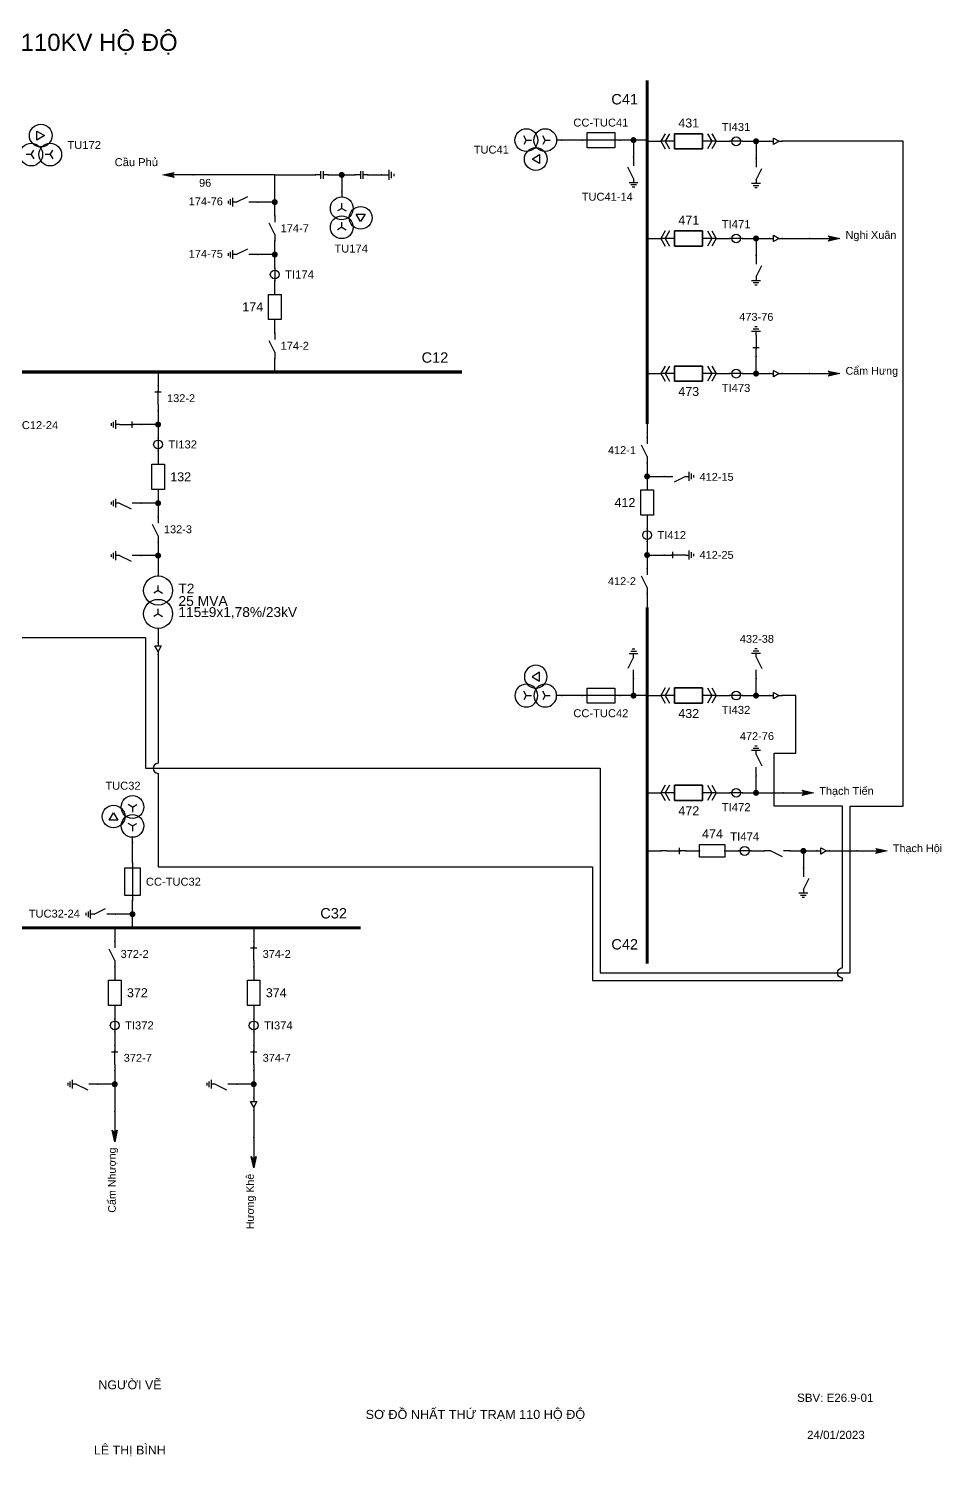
# Model space of a CAD drawing. Header units: millimetres. Extents: x -387 to 411, y 7 to 290.
# Drawn here: x 230.3 to 411.1, y 7.3 to 289.9 of the extents above; entities that cross this region are included whole.
import ezdxf

# ---------------------------------------------------------------- set-up
doc = ezdxf.new("R2010")
doc.units = ezdxf.units.MM
for name, color, linetype, lineweight in [('BUSBAR_110KV', 1, 'Continuous', 50), ('BUSBAR_22KV', 5, 'Continuous', 50), ('BUSBAR_35KV', 30, 'Continuous', 50), ('GROUND', 3, 'Continuous', 25), ('HV_110KV', 1, 'Continuous', 25), ('MV_22KV', 5, 'Continuous', 25), ('MV_35KV', 30, 'Continuous', 25)]:
    doc.layers.add(name, color=color, linetype=linetype, lineweight=lineweight)
doc.layers.add('SYM_PORTS', color=8, linetype='Continuous', plot=False)
doc.layers.add('TEXT', color=7, linetype='Continuous')
doc.styles.add('SLD_TEXT', font='arial.ttf')

# ---------------------------------------------------------------- blocks, each defined once
blk = doc.blocks.new('SYM_VOLTAGE_TRANSFORMER')
at = {"lineweight": 25}
for points in [[(0, 4.625), (0, 3.625)], [(0, 1.375), (-0.8625, 0.875)], [(0, 1.375), (0, 2.375)], [(0, 1.375), (0.8625, 0.875)], [(0, -2.375), (-0.8625, -2.875)], [(0, -2.375), (0, -1.375)], [(0, -2.375), (0.8625, -2.875)]]:
    blk.add_lwpolyline(points, dxfattribs=at)
blk.add_lwpolyline([(2.875, 0.25), (4.625, 0.25), (3.75, -1.25)], close=True, dxfattribs=at)
for centre in [(0, 1.375), (3.75, -0.5), (0, -2.375)]:
    blk.add_circle(centre, 2.25, dxfattribs=at)
at = {"layer": 'SYM_PORTS'}
blk.add_point((0, 4.625), dxfattribs=at)
blk.add_attdef('DEVICE_CODE', (7, 1.625), '', height=2)
at = {"flags": 1}
blk.add_attdef('RATIO', (7, -1.375), '', height=2, dxfattribs=at)
blk = doc.blocks.new('SYM_DISCONNECTOR_OPEN')
at = {"lineweight": 25}
for points in [[(0, -1.25), (-1.125, 1)], [(0, 2.5), (0, 1.25)], [(0, -1.25), (0, -2.5)]]:
    blk.add_lwpolyline(points, dxfattribs=at)
at = {"layer": 'SYM_PORTS'}
for p in [(0, 2.5), (0, -2.5)]:
    blk.add_point(p, dxfattribs=at)
blk.add_attdef('DEVICE_CODE', (1, -0.5), '', height=2)
blk = doc.blocks.new('SYM_CIRCUIT_BREAKER')
at = {"lineweight": 25}
blk.add_lwpolyline([(-1.25, 2.5), (1.25, 2.5), (1.25, -2.5), (-1.25, -2.5)], close=True, dxfattribs=at)
at = {"layer": 'SYM_PORTS'}
for p in [(0, 2.5), (0, -2.5)]:
    blk.add_point(p, dxfattribs=at)
blk.add_attdef('DEVICE_CODE', (2.25, -0.5), '', height=2)
at = {"flags": 1}
blk.add_attdef('RATING', (2.25, -3.5), '', height=2, dxfattribs=at)
blk = doc.blocks.new('SYM_CURRENT_TRANSFORMER')
at = {"lineweight": 25}
blk.add_lwpolyline([(0, 1.25), (0, -1.25)], dxfattribs=at)
blk.add_circle((0, 0), 0.875, dxfattribs=at)
at = {"layer": 'SYM_PORTS'}
for p in [(0, 1.25), (0, -1.25)]:
    blk.add_point(p, dxfattribs=at)
blk.add_attdef('DEVICE_CODE', (1.875, -1.75), '', height=2)
at = {"flags": 1}
blk.add_attdef('RATIO', (1.875, -4.75), '', height=2, dxfattribs=at)
blk = doc.blocks.new('SYM_EARTHING_SWITCH_OPEN')
at = {"lineweight": 25}
for points in [[(0, 3), (0, 1.25)], [(0, -1.25), (-1.125, 1)], [(-0.875, -2), (0.875, -2)], [(-0.5625, -2.4375), (0.5625, -2.4375)], [(0, -1.25), (0, -2)], [(-0.25, -2.875), (0.25, -2.875)]]:
    blk.add_lwpolyline(points, dxfattribs=at)
at = {"layer": 'SYM_PORTS'}
blk.add_point((0, 3), dxfattribs=at)
blk.add_attdef('DEVICE_CODE', (1.875, 0), '', height=2)
blk = doc.blocks.new('SYM_COUPLING_CAPACITOR')
at = {"lineweight": 25}
for points in [[(-0.75, 0.25), (0.75, 0.25)], [(0, 1.25), (0, 0.25)], [(-0.75, -0.25), (0.75, -0.25)], [(0, -0.25), (0, -1.25)]]:
    blk.add_lwpolyline(points, dxfattribs=at)
at = {"layer": 'SYM_PORTS'}
for p in [(0, 1.25), (0, -1.25)]:
    blk.add_point(p, dxfattribs=at)
blk.add_attdef('DEVICE_CODE', (1.75, -1.75), '', height=2)
blk = doc.blocks.new('SYM_GROUND_SYMBOL')
at = {"lineweight": 25}
for points in [[(0, 1.25), (0, -0.25)], [(-1, -0.25), (1, -0.25)], [(-0.625, -0.75), (0.625, -0.75)], [(-0.25, -1.25), (0.25, -1.25)]]:
    blk.add_lwpolyline(points, dxfattribs=at)
at = {"layer": 'SYM_PORTS'}
blk.add_point((0, 1.25), dxfattribs=at)
blk = doc.blocks.new('SYM_LINE_FEEDER_ARROW')
blk.add_hatch(color=7).paths.add_polyline_path([(0, -3), (-0.5, -0.75), (0, -1.25), (0.5, -0.75)])
at = {"lineweight": 25}
blk.add_lwpolyline([(0, 3), (0, -1.25)], dxfattribs=at)
blk.add_lwpolyline([(0, -3), (-0.5, -0.75), (0, -1.25), (0.5, -0.75)], close=True, dxfattribs=at)
at = {"layer": 'SYM_PORTS'}
blk.add_point((0, 3), dxfattribs=at)
blk.add_attdef('LINE_NAME', (1.5, 0), '', height=2)
blk = doc.blocks.new('SYM_DISCONNECTOR_CLOSED')
at = {"lineweight": 25}
for points in [[(-0.625, 1.25), (0.625, 1.25)], [(0, 2.5), (0, 1.25)], [(0, -1.25), (0, 1.5)], [(0, -1.25), (0, -2.5)]]:
    blk.add_lwpolyline(points, dxfattribs=at)
at = {"layer": 'SYM_PORTS'}
for p in [(0, 2.5), (0, -2.5)]:
    blk.add_point(p, dxfattribs=at)
blk.add_attdef('DEVICE_CODE', (1.625, -0.5), '', height=2)
blk = doc.blocks.new('SYM_EARTHING_SWITCH_CLOSED')
at = {"lineweight": 25}
for points in [[(0, 3), (0, 1.25)], [(-0.625, 1.25), (0.625, 1.25)], [(0, -1.25), (0, 1.5)], [(-0.875, -2), (0.875, -2)], [(-0.5625, -2.4375), (0.5625, -2.4375)], [(0, -1.25), (0, -2)], [(-0.25, -2.875), (0.25, -2.875)]]:
    blk.add_lwpolyline(points, dxfattribs=at)
at = {"layer": 'SYM_PORTS'}
blk.add_point((0, 3), dxfattribs=at)
blk.add_attdef('DEVICE_CODE', (1.875, 0), '', height=2)
blk = doc.blocks.new('SYM_TRANSFORMER_2W')
at = {"lineweight": 25}
for points in [[(0, 2.3125), (0, 3.3125)], [(0, 2.3125), (-0.8625, 1.8125)], [(0, 2.3125), (0.8625, 1.8125)], [(0, -2.3125), (-0.8625, -2.8125)], [(0, -2.3125), (0, -1.3125)], [(0, -2.3125), (0.8625, -2.8125)]]:
    blk.add_lwpolyline(points, dxfattribs=at)
for centre in [(0, 2.3125), (0, -2.3125)]:
    blk.add_circle(centre, 2.875, dxfattribs=at)
at = {"layer": 'SYM_PORTS'}
for p in [(0, 5.1875), (0, -5.1875)]:
    blk.add_point(p, dxfattribs=at)
blk.add_attdef('DEVICE_CODE', (3.875, 2.1875), '', height=2)
at = {"flags": 1}
for tag, p in [('POWER', (3.875, -0.8125)), ('VOLTAGE_RATIO', (3.875, -3.8125))]:
    blk.add_attdef(tag, p, '', height=2, dxfattribs=at)
blk = doc.blocks.new('SYM_CABLE_TERMINATION')
at = {"lineweight": 25}
blk.add_lwpolyline([(-0.625, 0.5), (0.625, 0.5), (0, -0.625)], close=True, dxfattribs=at)
for points in [[(0, 1.25), (0, 0.5)], [(0, -0.625), (0, -1.25)]]:
    blk.add_lwpolyline(points, dxfattribs=at)
at = {"layer": 'SYM_PORTS'}
for p in [(0, 1.25), (0, -1.25)]:
    blk.add_point(p, dxfattribs=at)
blk = doc.blocks.new('SYM_DRAWOUT_BREAKER')
at = {"lineweight": 25}
for points in [[(-1.5, 4.625), (0, 5.5), (1.5, 4.625)], [(-1.5, 3.75), (0, 4.625), (1.5, 3.75)], [(0, 5.5), (0, 2.75)], [(0, -2.75), (0, -5.5)], [(-1.5, -3.75), (0, -4.625), (1.5, -3.75)], [(-1.5, -4.625), (0, -5.5), (1.5, -4.625)]]:
    blk.add_lwpolyline(points, dxfattribs=at)
at = {"lineweight": 35}
blk.add_lwpolyline([(-1.5, 2.75), (1.5, 2.75), (1.5, -2.75), (-1.5, -2.75)], close=True, dxfattribs=at)
at = {"layer": 'SYM_PORTS'}
for p in [(0, 5.5), (0, -5.5)]:
    blk.add_point(p, dxfattribs=at)
blk.add_attdef('DEVICE_CODE', (2.5, 2.5), '', height=2)
at = {"flags": 1}
blk.add_attdef('RATING', (2.5, -0.5), '', height=2, dxfattribs=at)
blk = doc.blocks.new('SYM_FUSE_DISCONNECTOR')
at = {"lineweight": 25}
blk.add_lwpolyline([(0, 3.75), (0, -3.75)], dxfattribs=at)
blk.add_lwpolyline([(-1.5, 2.75), (1.5, 2.75), (1.5, -2.75), (-1.5, -2.75)], close=True, dxfattribs=at)
at = {"layer": 'SYM_PORTS'}
for p in [(0, 3.75), (0, -3.75)]:
    blk.add_point(p, dxfattribs=at)
blk.add_attdef('DEVICE_CODE', (2.5, 0.75), '', height=2)
at = {"flags": 1}
blk.add_attdef('RATING', (2.5, -2.25), '', height=2, dxfattribs=at)

msp = doc.modelspace()

# ---------------------------------------------------------------- hatches: boundary and pattern name
at = {"layer": 'HV_110KV'}
h = msp.add_hatch(color=7, dxfattribs=at)
edge = h.paths.add_edge_path()
edge.add_arc((292.35, 260.95), 0.6, 0, 360)
h = msp.add_hatch(color=7, dxfattribs=at)
edge = h.paths.add_edge_path()
edge.add_arc((279.09, 255.57), 0.6, 0, 360)
h = msp.add_hatch(color=7, dxfattribs=at)
edge = h.paths.add_edge_path()
edge.add_arc((279.09, 245.19), 0.6, 0, 360)
h = msp.add_hatch(color=7, dxfattribs=at)
edge = h.paths.add_edge_path()
edge.add_arc((255.99, 211.55), 0.6, 0, 360)
h = msp.add_hatch(color=7, dxfattribs=at)
edge = h.paths.add_edge_path()
edge.add_arc((255.99, 195.98), 0.6, 0, 360)
h = msp.add_hatch(color=7, dxfattribs=at)
edge = h.paths.add_edge_path()
edge.add_arc((255.99, 185.6), 0.6, 0, 360)
at = {"layer": 'MV_22KV'}
h = msp.add_hatch(color=7, dxfattribs=at)
edge = h.paths.add_edge_path()
edge.add_arc((350.13, 267.84), 0.6, 0, 360)
h = msp.add_hatch(color=7, dxfattribs=at)
edge = h.paths.add_edge_path()
edge.add_arc((374.39, 267.61), 0.6, 0, 360)
h = msp.add_hatch(color=7, dxfattribs=at)
edge = h.paths.add_edge_path()
edge.add_arc((374.39, 248.37), 0.6, 0, 360)
h = msp.add_hatch(color=7, dxfattribs=at)
edge = h.paths.add_edge_path()
edge.add_arc((374.39, 221.63), 0.6, 0, 360)
h = msp.add_hatch(color=7, dxfattribs=at)
edge = h.paths.add_edge_path()
edge.add_arc((352.82, 201.29), 0.6, 0, 360)
h = msp.add_hatch(color=7, dxfattribs=at)
edge = h.paths.add_edge_path()
edge.add_arc((352.82, 185.72), 0.6, 0, 360)
h = msp.add_hatch(color=7, dxfattribs=at)
edge = h.paths.add_edge_path()
edge.add_arc((350.13, 157.89), 0.6, 0, 360)
h = msp.add_hatch(color=7, dxfattribs=at)
edge = h.paths.add_edge_path()
edge.add_arc((374.39, 157.9), 0.6, 0, 360)
h = msp.add_hatch(color=7, dxfattribs=at)
edge = h.paths.add_edge_path()
edge.add_arc((374.39, 138.65), 0.6, 0, 360)
h = msp.add_hatch(color=7, dxfattribs=at)
edge = h.paths.add_edge_path()
edge.add_arc((383.76, 127.15), 0.6, 0, 360)
at = {"layer": 'MV_35KV'}
h = msp.add_hatch(color=7, dxfattribs=at)
edge = h.paths.add_edge_path()
edge.add_arc((250.92, 114.62), 0.6, 0, 360)
h = msp.add_hatch(color=7, dxfattribs=at)
edge = h.paths.add_edge_path()
edge.add_arc((247.41, 80.98), 0.6, 0, 360)
h = msp.add_hatch(color=7, dxfattribs=at)
edge = h.paths.add_edge_path()
edge.add_arc((274.92, 80.98), 0.6, 0, 360)

# ---------------------------------------------------------------- linework, layer by layer
at = {"layer": 'BUSBAR_110KV', "const_width": 0.625}
msp.add_lwpolyline([(200.13, 221.93), (316.18, 221.93)], dxfattribs=at)
at = {"layer": 'BUSBAR_22KV', "const_width": 0.625}
for points in [[(352.82, 279.69), (352.82, 211.67)], [(352.82, 175.34), (352.82, 104.85)]]:
    msp.add_lwpolyline(points, dxfattribs=at)
at = {"layer": 'BUSBAR_35KV', "const_width": 0.625}
msp.add_lwpolyline([(224.94, 111.93), (296.12, 111.93)], dxfattribs=at)
at = {"layer": 'GROUND'}
msp.add_lwpolyline([(297.54, 260.95), (300.23, 260.95)], dxfattribs=at)
at = {"layer": 'HV_110KV'}
for points in [[(279.09, 260.95), (262.95, 260.95)], [(279.09, 255.57), (279.09, 260.95)], [(279.09, 260.95), (287.16, 260.95)], [(289.66, 260.95), (292.35, 260.95)], [(292.35, 260.95), (292.35, 257.59)], [(292.35, 260.95), (295.04, 260.95)], [(279.09, 255.57), (275.73, 255.57)], [(279.09, 252.88), (279.09, 255.57)], [(279.09, 245.19), (279.09, 247.88)], [(279.09, 245.19), (275.73, 245.19)], [(279.09, 242.5), (279.09, 245.19)], [(279.09, 237.31), (279.09, 240)], [(279.09, 229.62), (279.09, 232.31)], [(279.09, 221.93), (279.09, 224.62)], [(255.99, 221.93), (255.99, 219.24)], [(255.99, 214.24), (255.99, 211.55)], [(255.99, 211.55), (252.63, 211.55)], [(255.99, 211.55), (255.99, 208.86)], [(255.99, 206.36), (255.99, 203.67)], [(255.99, 198.67), (255.99, 195.98)], [(255.99, 195.98), (252.63, 195.98)], [(255.99, 195.98), (255.99, 193.29)], [(255.99, 188.29), (255.99, 185.6)], [(255.99, 185.6), (252.63, 185.6)], [(255.99, 185.6), (255.99, 181.57)]]:
    msp.add_lwpolyline(points, dxfattribs=at)
at = {"layer": 'MV_22KV'}
for points in [[(126.89, 169.38), (129.59, 169.38), (253.5, 169.38), (253.5, 143.5), (343.5, 143.5), (343.5, 103), (393, 103), (393, 136), (403.5, 136), (403.5, 267.61), (382.27, 267.61), (379.57, 267.61)], [(339.94, 267.84), (335.9, 267.84)], [(350.13, 267.84), (347.44, 267.84)], [(352.82, 267.84), (350.13, 267.84)], [(350.13, 267.84), (350.13, 264.48)], [(352.82, 267.61), (355.51, 267.61)], [(366.51, 267.61), (369.2, 267.61)], [(371.7, 267.61), (374.39, 267.61)], [(374.39, 267.61), (374.39, 264.25)], [(374.39, 267.61), (377.07, 267.61)], [(352.82, 248.37), (355.51, 248.37)], [(366.51, 248.37), (369.2, 248.37)], [(371.7, 248.37), (374.39, 248.37)], [(374.39, 248.37), (374.39, 245.01)], [(374.39, 248.37), (377.07, 248.37)], [(379.57, 248.37), (384.95, 248.37)], [(374.39, 221.63), (374.39, 224.99)], [(352.82, 221.63), (355.51, 221.63)], [(366.51, 221.63), (369.2, 221.63)], [(371.7, 221.63), (374.39, 221.63)], [(374.39, 221.63), (377.07, 221.63)], [(379.57, 221.63), (384.95, 221.63)], [(352.82, 211.67), (352.82, 208.98)], [(352.82, 203.98), (352.82, 201.29)], [(352.82, 201.29), (356.18, 201.29)], [(352.82, 201.29), (352.82, 198.6)], [(352.82, 193.6), (352.82, 190.91)], [(352.82, 188.41), (352.82, 185.72)], [(352.82, 185.72), (356.18, 185.72)], [(352.82, 185.72), (352.82, 183.03)], [(352.82, 178.03), (352.82, 175.34)], [(255.99, 171.19), (255.99, 168.5)], [(350.13, 157.89), (350.13, 161.25)], [(374.39, 157.9), (374.39, 161.26)], [(339.94, 157.89), (335.9, 157.89)], [(350.13, 157.89), (347.44, 157.89)], [(352.82, 157.89), (350.13, 157.89)], [(352.82, 157.9), (355.51, 157.9)], [(366.51, 157.9), (369.2, 157.9)], [(371.7, 157.9), (374.39, 157.9)], [(374.39, 157.9), (377.07, 157.9)], [(374.39, 138.65), (374.39, 142.01)], [(352.82, 138.65), (355.51, 138.65)], [(366.51, 138.65), (369.2, 138.65)], [(371.7, 138.65), (374.39, 138.65)], [(374.39, 138.65), (379.76, 138.65)], [(352.82, 127.15), (355.51, 127.15)], [(360.51, 127.15), (363.2, 127.15)], [(368.2, 127.15), (370.89, 127.15)], [(373.39, 127.15), (376.07, 127.15)], [(381.07, 127.15), (383.76, 127.15)], [(383.76, 127.15), (383.76, 123.79)], [(383.76, 127.15), (386.45, 127.15)], [(388.95, 127.15), (394.33, 127.15)]]:
    msp.add_lwpolyline(points, dxfattribs=at)
msp.add_lwpolyline([(255.99, 166), (255.99, 163.3), (255.99, 144.5, 1), (255.99, 142.5), (255.99, 124), (342, 124), (342, 101.5), (391.5, 101.5), (391.5, 102, -1), (391.5, 104), (391.5, 136), (378, 136), (378, 146.5), (382.27, 146.5), (382.27, 157.9), (379.57, 157.9)], format="xyb", dxfattribs=at)
at = {"layer": 'MV_35KV'}
for points in [[(250.92, 124.81), (250.92, 128.84)], [(250.92, 114.62), (250.92, 117.31)], [(250.92, 114.62), (247.56, 114.62)], [(250.92, 111.93), (250.92, 114.62)], [(247.41, 111.93), (247.41, 109.24)], [(274.92, 111.93), (274.92, 109.24)], [(247.41, 104.24), (247.41, 101.55)], [(274.92, 104.24), (274.92, 101.55)], [(247.41, 96.55), (247.41, 93.86)], [(274.92, 96.55), (274.92, 93.86)], [(247.41, 91.36), (247.41, 88.67)], [(274.92, 91.36), (274.92, 88.67)], [(247.41, 83.67), (247.41, 80.98)], [(274.92, 83.67), (274.92, 80.98)], [(247.41, 80.98), (244.05, 80.98)], [(247.41, 80.98), (247.41, 75.6)], [(274.92, 80.98), (271.56, 80.98)], [(274.92, 80.98), (274.92, 78.29)], [(274.92, 75.79), (274.92, 70.41)]]:
    msp.add_lwpolyline(points, dxfattribs=at)

# ---------------------------------------------------------------- block references
at = {"layer": 'GROUND'}
for name, p, rotation in [('SYM_COUPLING_CAPACITOR', (296.29, 260.95), 270), ('SYM_GROUND_SYMBOL', (301.48, 260.95), 90)]:
    msp.add_blockref(name, p, dxfattribs=dict(at, rotation=rotation))
at = {"layer": 'HV_110KV'}
ref = msp.add_blockref('SYM_VOLTAGE_TRANSFORMER', (232.26, 264.98), dxfattribs=dict(at, rotation=90))
ref.add_attrib('DEVICE_CODE', 'TU172', (238.04, 266.08), dxfattribs={"layer": 'TEXT', "height": 1.584, "style": 'SLD_TEXT'})
at = {"layer": 'HV_110KV', "rotation": 270}
for name, p in [('SYM_LINE_FEEDER_ARROW', (259.95, 260.95)), ('SYM_COUPLING_CAPACITOR', (288.41, 260.95))]:
    msp.add_blockref(name, p, dxfattribs=at)
at = {"layer": 'HV_110KV'}
ref = msp.add_blockref('SYM_VOLTAGE_TRANSFORMER', (292.35, 252.96), dxfattribs=at)
ref.add_attrib('DEVICE_CODE', 'TU174', (290.9, 245.59), dxfattribs={"layer": 'TEXT', "height": 1.584, "style": 'SLD_TEXT'})
ref = msp.add_blockref('SYM_EARTHING_SWITCH_OPEN', (272.73, 255.57), dxfattribs=dict(at, rotation=270))
ref.add_attrib('DEVICE_CODE', '174-76', (262.06, 254.94), dxfattribs={"layer": 'TEXT', "height": 1.554, "style": 'SLD_TEXT'})
ref = msp.add_blockref('SYM_DISCONNECTOR_OPEN', (279.09, 250.38), dxfattribs=at)
ref.add_attrib('DEVICE_CODE', '174-7', (280.25, 249.61), dxfattribs={"layer": 'TEXT', "height": 1.569, "style": 'SLD_TEXT'})
ref = msp.add_blockref('SYM_EARTHING_SWITCH_OPEN', (272.73, 245.19), dxfattribs=dict(at, rotation=270))
ref.add_attrib('DEVICE_CODE', '174-75', (262.06, 244.56), dxfattribs={"layer": 'TEXT', "height": 1.554, "style": 'SLD_TEXT'})
ref = msp.add_blockref('SYM_CURRENT_TRANSFORMER', (279.09, 241.25), dxfattribs=at)
ref.add_attrib('DEVICE_CODE', 'TI174', (281.12, 240.44), dxfattribs={"layer": 'TEXT', "height": 1.606, "style": 'SLD_TEXT'})
ref = msp.add_blockref('SYM_CIRCUIT_BREAKER', (279.09, 234.81), dxfattribs=at)
ref.add_attrib('DEVICE_CODE', '174', (272.65, 233.94), dxfattribs={"layer": 'TEXT', "height": 1.789, "style": 'SLD_TEXT'})
ref = msp.add_blockref('SYM_DISCONNECTOR_OPEN', (279.09, 227.12), dxfattribs=at)
ref.add_attrib('DEVICE_CODE', '174-2', (280.25, 226.35), dxfattribs={"layer": 'TEXT', "height": 1.569, "style": 'SLD_TEXT'})
ref = msp.add_blockref('SYM_DISCONNECTOR_CLOSED', (255.99, 216.74), dxfattribs=at)
ref.add_attrib('DEVICE_CODE', '132-2', (257.77, 215.99), dxfattribs={"layer": 'TEXT', "height": 1.553, "style": 'SLD_TEXT'})
ref = msp.add_blockref('SYM_EARTHING_SWITCH_CLOSED', (249.63, 211.55), dxfattribs=dict(at, xscale=-1, rotation=270))
ref.add_attrib('DEVICE_CODE', '132-25', (238.96, 210.8), dxfattribs={"layer": 'TEXT', "extrusion": (0, 0, -1), "height": 1.551, "style": 'SLD_TEXT'})
ref = msp.add_blockref('SYM_EARTHING_SWITCH_OPEN', (222.06, 211.55), dxfattribs=dict(at, rotation=90))
ref.add_attrib('DEVICE_CODE', 'TUC12-24', (226.09, 210.64), dxfattribs={"layer": 'TEXT', "height": 1.572, "style": 'SLD_TEXT'})
ref = msp.add_blockref('SYM_CURRENT_TRANSFORMER', (255.99, 207.61), dxfattribs=at)
ref.add_attrib('DEVICE_CODE', 'TI132', (258.02, 206.82), dxfattribs={"layer": 'TEXT', "height": 1.589, "style": 'SLD_TEXT'})
ref = msp.add_blockref('SYM_CIRCUIT_BREAKER', (255.99, 201.17), dxfattribs=at)
ref.add_attrib('DEVICE_CODE', '132', (258.4, 200.32), dxfattribs={"layer": 'TEXT', "height": 1.774, "style": 'SLD_TEXT'})
ref = msp.add_blockref('SYM_EARTHING_SWITCH_OPEN', (249.63, 195.98), dxfattribs=dict(at, xscale=-1, rotation=270))
ref.add_attrib('DEVICE_CODE', '132-35', (238.96, 195.1), dxfattribs={"layer": 'TEXT', "extrusion": (0, 0, -1), "height": 1.551, "style": 'SLD_TEXT'})
ref = msp.add_blockref('SYM_DISCONNECTOR_OPEN', (255.99, 190.79), dxfattribs=at)
ref.add_attrib('DEVICE_CODE', '132-3', (257.15, 190.04), dxfattribs={"layer": 'TEXT', "height": 1.553, "style": 'SLD_TEXT'})
ref = msp.add_blockref('SYM_EARTHING_SWITCH_OPEN', (249.63, 185.6), dxfattribs=dict(at, xscale=-1, rotation=270))
ref.add_attrib('DEVICE_CODE', '132-38', (238.96, 184.72), dxfattribs={"layer": 'TEXT', "extrusion": (0, 0, -1), "height": 1.551, "style": 'SLD_TEXT'})
ref = msp.add_blockref('SYM_TRANSFORMER_2W', (255.99, 176.38), dxfattribs=at)
ref.add_attrib('DEVICE_CODE', 'T2', (260.02, 178.12), dxfattribs={"layer": 'TEXT', "height": 1.936, "style": 'SLD_TEXT'})
at = {"layer": 'MV_22KV'}
ref = msp.add_blockref('SYM_FUSE_DISCONNECTOR', (343.69, 267.84), dxfattribs=dict(at, rotation=270))
ref.add_attrib('DEVICE_CODE', 'CC-TUC41', (338.22, 270.52), dxfattribs={"layer": 'TEXT', "height": 1.576, "style": 'SLD_TEXT'})
ref = msp.add_blockref('SYM_DRAWOUT_BREAKER', (361.01, 267.61), dxfattribs=dict(at, rotation=270))
ref.add_attrib('DEVICE_CODE', '431', (358.99, 270.34), dxfattribs={"layer": 'TEXT', "height": 1.774, "style": 'SLD_TEXT'})
ref = msp.add_blockref('SYM_VOLTAGE_TRANSFORMER', (331.28, 267.84), dxfattribs=dict(at, rotation=270))
ref.add_attrib('DEVICE_CODE', 'TUC41', (318.47, 265.17), dxfattribs={"layer": 'TEXT', "height": 1.579, "style": 'SLD_TEXT'})
ref = msp.add_blockref('SYM_CURRENT_TRANSFORMER', (370.45, 267.61), dxfattribs=dict(at, rotation=270))
ref.add_attrib('DEVICE_CODE', 'TI431', (367.58, 269.65), dxfattribs={"layer": 'TEXT', "height": 1.589, "style": 'SLD_TEXT'})
at = {"layer": 'MV_22KV', "rotation": 90}
for name, p in [('SYM_CABLE_TERMINATION', (378.32, 267.61)), ('SYM_CABLE_TERMINATION', (378.32, 248.37)), ('SYM_LINE_FEEDER_ARROW', (387.95, 248.37)), ('SYM_CABLE_TERMINATION', (378.32, 221.63)), ('SYM_LINE_FEEDER_ARROW', (387.95, 221.63)), ('SYM_CABLE_TERMINATION', (378.32, 157.9)), ('SYM_LINE_FEEDER_ARROW', (382.76, 138.65)), ('SYM_CABLE_TERMINATION', (387.7, 127.15)), ('SYM_LINE_FEEDER_ARROW', (397.33, 127.15))]:
    msp.add_blockref(name, p, dxfattribs=at)
at = {"layer": 'MV_22KV', "xscale": -1}
for p in [(374.39, 261.25), (374.39, 242.01), (383.76, 120.79)]:
    msp.add_blockref('SYM_EARTHING_SWITCH_OPEN', p, dxfattribs=at)
at = {"layer": 'MV_22KV'}
ref = msp.add_blockref('SYM_EARTHING_SWITCH_OPEN', (350.13, 261.48), dxfattribs=at)
ref.add_attrib('DEVICE_CODE', 'TUC41-14', (339.86, 255.85), dxfattribs={"layer": 'TEXT', "height": 1.572, "style": 'SLD_TEXT'})
ref = msp.add_blockref('SYM_DRAWOUT_BREAKER', (361.01, 248.37), dxfattribs=dict(at, rotation=270))
ref.add_attrib('DEVICE_CODE', '471', (358.99, 251.09), dxfattribs={"layer": 'TEXT', "height": 1.789, "style": 'SLD_TEXT'})
ref = msp.add_blockref('SYM_CURRENT_TRANSFORMER', (370.45, 248.37), dxfattribs=dict(at, rotation=270))
ref.add_attrib('DEVICE_CODE', 'TI471', (367.58, 250.41), dxfattribs={"layer": 'TEXT', "height": 1.606, "style": 'SLD_TEXT'})
ref = msp.add_blockref('SYM_EARTHING_SWITCH_CLOSED', (374.39, 227.99), dxfattribs=dict(at, rotation=180))
ref.add_attrib('DEVICE_CODE', '473-76', (371.07, 232.08), dxfattribs={"layer": 'TEXT', "height": 1.554, "style": 'SLD_TEXT'})
ref = msp.add_blockref('SYM_DRAWOUT_BREAKER', (361.01, 221.63), dxfattribs=dict(at, rotation=270))
ref.add_attrib('DEVICE_CODE', '473', (358.99, 217.19), dxfattribs={"layer": 'TEXT', "height": 1.774, "style": 'SLD_TEXT'})
ref = msp.add_blockref('SYM_CURRENT_TRANSFORMER', (370.45, 221.63), dxfattribs=dict(at, rotation=270))
ref.add_attrib('DEVICE_CODE', 'TI473', (367.58, 217.99), dxfattribs={"layer": 'TEXT', "height": 1.592, "style": 'SLD_TEXT'})
ref = msp.add_blockref('SYM_DISCONNECTOR_OPEN', (352.82, 206.48), dxfattribs=at)
ref.add_attrib('DEVICE_CODE', '412-1', (345.07, 205.71), dxfattribs={"layer": 'TEXT', "height": 1.553, "style": 'SLD_TEXT'})
ref = msp.add_blockref('SYM_EARTHING_SWITCH_OPEN', (359.18, 201.29), dxfattribs=dict(at, rotation=90))
ref.add_attrib('DEVICE_CODE', '412-15', (363.21, 200.41), dxfattribs={"layer": 'TEXT', "height": 1.551, "style": 'SLD_TEXT'})
ref = msp.add_blockref('SYM_CIRCUIT_BREAKER', (352.82, 196.1), dxfattribs=at)
ref.add_attrib('DEVICE_CODE', '412', (346.37, 195.23), dxfattribs={"layer": 'TEXT', "height": 1.771, "style": 'SLD_TEXT'})
ref = msp.add_blockref('SYM_CURRENT_TRANSFORMER', (352.82, 189.66), dxfattribs=at)
ref.add_attrib('DEVICE_CODE', 'TI412', (354.85, 188.86), dxfattribs={"layer": 'TEXT', "height": 1.589, "style": 'SLD_TEXT'})
ref = msp.add_blockref('SYM_EARTHING_SWITCH_CLOSED', (359.18, 185.72), dxfattribs=dict(at, rotation=90))
ref.add_attrib('DEVICE_CODE', '412-25', (363.21, 184.97), dxfattribs={"layer": 'TEXT', "height": 1.551, "style": 'SLD_TEXT'})
ref = msp.add_blockref('SYM_DISCONNECTOR_OPEN', (352.82, 180.53), dxfattribs=at)
ref.add_attrib('DEVICE_CODE', '412-2', (345.07, 179.77), dxfattribs={"layer": 'TEXT', "height": 1.553, "style": 'SLD_TEXT'})
at = {"layer": 'MV_22KV', "xscale": -1}
for name, p, rotation in [('SYM_EARTHING_SWITCH_OPEN', (350.13, 164.25), 180), ('SYM_VOLTAGE_TRANSFORMER', (331.28, 157.89), 270), ('SYM_DISCONNECTOR_CLOSED', (358.01, 127.15), 270), ('SYM_DISCONNECTOR_OPEN', (378.57, 127.15), 270)]:
    msp.add_blockref(name, p, dxfattribs=dict(at, rotation=rotation))
at = {"layer": 'MV_22KV'}
ref = msp.add_blockref('SYM_EARTHING_SWITCH_OPEN', (374.39, 164.26), dxfattribs=dict(at, rotation=180))
ref.add_attrib('DEVICE_CODE', '432-38', (371.19, 168.35), dxfattribs={"layer": 'TEXT', "height": 1.551, "style": 'SLD_TEXT'})
msp.add_blockref('SYM_CABLE_TERMINATION', (255.99, 167.25), dxfattribs=at)
ref = msp.add_blockref('SYM_FUSE_DISCONNECTOR', (343.69, 157.89), dxfattribs=dict(at, rotation=270))
ref.add_attrib('DEVICE_CODE', 'CC-TUC42', (338.22, 153.62), dxfattribs={"layer": 'TEXT', "height": 1.576, "style": 'SLD_TEXT'})
ref = msp.add_blockref('SYM_DRAWOUT_BREAKER', (361.01, 157.9), dxfattribs=dict(at, rotation=270))
ref.add_attrib('DEVICE_CODE', '432', (358.99, 153.46), dxfattribs={"layer": 'TEXT', "height": 1.774, "style": 'SLD_TEXT'})
ref = msp.add_blockref('SYM_CURRENT_TRANSFORMER', (370.45, 157.9), dxfattribs=dict(at, rotation=270))
ref.add_attrib('DEVICE_CODE', 'TI432', (367.58, 154.27), dxfattribs={"layer": 'TEXT', "height": 1.589, "style": 'SLD_TEXT'})
ref = msp.add_blockref('SYM_EARTHING_SWITCH_OPEN', (374.39, 145.01), dxfattribs=dict(at, rotation=180))
ref.add_attrib('DEVICE_CODE', '472-76', (371.19, 149.1), dxfattribs={"layer": 'TEXT', "height": 1.554, "style": 'SLD_TEXT'})
ref = msp.add_blockref('SYM_DRAWOUT_BREAKER', (361.01, 138.65), dxfattribs=dict(at, rotation=270))
ref.add_attrib('DEVICE_CODE', '472', (358.99, 134.2), dxfattribs={"layer": 'TEXT', "height": 1.789, "style": 'SLD_TEXT'})
ref = msp.add_blockref('SYM_CURRENT_TRANSFORMER', (370.45, 138.65), dxfattribs=dict(at, rotation=270))
ref.add_attrib('DEVICE_CODE', 'TI472', (367.58, 135.01), dxfattribs={"layer": 'TEXT', "height": 1.606, "style": 'SLD_TEXT'})
ref = msp.add_blockref('SYM_CIRCUIT_BREAKER', (365.7, 127.15), dxfattribs=dict(at, rotation=270))
ref.add_attrib('DEVICE_CODE', '474', (363.68, 129.63), dxfattribs={"layer": 'TEXT', "height": 1.793, "style": 'SLD_TEXT'})
ref = msp.add_blockref('SYM_CURRENT_TRANSFORMER', (372.14, 127.15), dxfattribs=dict(at, rotation=270))
ref.add_attrib('DEVICE_CODE', 'TI474', (369.27, 129.2), dxfattribs={"layer": 'TEXT', "height": 1.609, "style": 'SLD_TEXT'})
at = {"layer": 'MV_35KV'}
ref = msp.add_blockref('SYM_VOLTAGE_TRANSFORMER', (250.92, 133.47), dxfattribs=dict(at, rotation=180))
ref.add_attrib('DEVICE_CODE', 'TUC32', (245.54, 139.27), dxfattribs={"layer": 'TEXT', "height": 1.579, "style": 'SLD_TEXT'})
ref = msp.add_blockref('SYM_FUSE_DISCONNECTOR', (250.92, 121.06), dxfattribs=at)
ref.add_attrib('DEVICE_CODE', 'CC-TUC32', (253.58, 120.27), dxfattribs={"layer": 'TEXT', "height": 1.576, "style": 'SLD_TEXT'})
ref = msp.add_blockref('SYM_EARTHING_SWITCH_OPEN', (244.56, 114.62), dxfattribs=dict(at, rotation=270))
ref.add_attrib('DEVICE_CODE', 'TUC32-24', (230.38, 113.96), dxfattribs={"layer": 'TEXT', "height": 1.572, "style": 'SLD_TEXT'})
ref = msp.add_blockref('SYM_DISCONNECTOR_OPEN', (247.41, 106.74), dxfattribs=at)
ref.add_attrib('DEVICE_CODE', '372-2', (248.57, 105.99), dxfattribs={"layer": 'TEXT', "height": 1.556, "style": 'SLD_TEXT'})
ref = msp.add_blockref('SYM_DISCONNECTOR_CLOSED', (274.92, 106.74), dxfattribs=at)
ref.add_attrib('DEVICE_CODE', '374-2', (276.7, 105.99), dxfattribs={"layer": 'TEXT', "height": 1.556, "style": 'SLD_TEXT'})
ref = msp.add_blockref('SYM_CIRCUIT_BREAKER', (247.41, 99.05), dxfattribs=at)
ref.add_attrib('DEVICE_CODE', '372', (249.82, 98.2), dxfattribs={"layer": 'TEXT', "height": 1.774, "style": 'SLD_TEXT'})
ref = msp.add_blockref('SYM_CIRCUIT_BREAKER', (274.92, 99.05), dxfattribs=at)
ref.add_attrib('DEVICE_CODE', '374', (277.32, 98.2), dxfattribs={"layer": 'TEXT', "height": 1.774, "style": 'SLD_TEXT'})
ref = msp.add_blockref('SYM_CURRENT_TRANSFORMER', (247.41, 92.61), dxfattribs=at)
ref.add_attrib('DEVICE_CODE', 'TI372', (249.44, 91.82), dxfattribs={"layer": 'TEXT', "height": 1.592, "style": 'SLD_TEXT'})
ref = msp.add_blockref('SYM_CURRENT_TRANSFORMER', (274.92, 92.61), dxfattribs=at)
ref.add_attrib('DEVICE_CODE', 'TI374', (276.95, 91.82), dxfattribs={"layer": 'TEXT', "height": 1.592, "style": 'SLD_TEXT'})
ref = msp.add_blockref('SYM_DISCONNECTOR_CLOSED', (247.41, 86.17), dxfattribs=at)
ref.add_attrib('DEVICE_CODE', '372-7', (249.19, 85.42), dxfattribs={"layer": 'TEXT', "height": 1.556, "style": 'SLD_TEXT'})
ref = msp.add_blockref('SYM_DISCONNECTOR_CLOSED', (274.92, 86.17), dxfattribs=at)
ref.add_attrib('DEVICE_CODE', '374-7', (276.7, 85.42), dxfattribs={"layer": 'TEXT', "height": 1.556, "style": 'SLD_TEXT'})
at = {"layer": 'MV_35KV', "xscale": -1, "rotation": 270}
msp.add_blockref('SYM_EARTHING_SWITCH_OPEN', (268.56, 80.98), dxfattribs=at)
at = {"layer": 'MV_35KV'}
ref = msp.add_blockref('SYM_EARTHING_SWITCH_OPEN', (241.05, 80.98), dxfattribs=dict(at, xscale=-1, rotation=270))
ref.add_attrib('DEVICE_CODE', '372-76', (230.38, 80.1), dxfattribs={"layer": 'TEXT', "extrusion": (0, 0, -1), "height": 1.554, "style": 'SLD_TEXT'})
for name, p in [('SYM_CABLE_TERMINATION', (274.92, 77.04)), ('SYM_LINE_FEEDER_ARROW', (247.41, 72.6)), ('SYM_LINE_FEEDER_ARROW', (274.92, 67.41))]:
    msp.add_blockref(name, p, dxfattribs=at)

# ---------------------------------------------------------------- texts
at = {"layer": 'TEXT', "attachment_point": 7, "style": 'SLD_TEXT'}
for s, insert, char_height in [('SƠ ĐỒ NHẤT THỨ TRẠM 110KV HỘ ĐỘ', (171.11, 284.75), 3.3955), ('C41', (345.74, 274.87), 2.062), ('Cầu Phủ', (247.4, 262.67), 1.576), ('96', (264.11, 258.59), 1.545), ('Nghi Xuân', (392.11, 247.83), 1.545), ('C12', (308.17, 223.75), 2.062), ('Cẩm Hưng', (392.11, 220.96), 1.522), ('25 MVA', (260.02, 175.62), 1.963), ('115±9x1,78%/23kV', (260.02, 173.1), 1.9409), ('Thạch Tiến', (386.92, 137.92), 1.54), ('Thạch Hội', (401.49, 126.58), 1.532), ('C32', (288.11, 113.75), 2.062), ('C42', (345.74, 107.61), 2.062), ('NGƯỜI VẼ', (244.18, 20.58), 1.752), ('SƠ ĐỒ NHẤT THỨ TRẠM 110 HỘ ĐỘ', (297.09, 14.33), 1.7904), ('SBV: E26.9-01', (382.53, 18.08), 1.6337), ('24/01/2023', (384.5, 10.73), 1.632), ('LÊ THỊ BÌNH', (243.29, 7.3), 1.7623)]:
    msp.add_mtext(s, dxfattribs=dict(at, insert=insert, char_height=char_height))
at = {"layer": 'TEXT', "attachment_point": 7, "rotation": 90, "style": 'SLD_TEXT'}
for s, insert, char_height in [('Cẩm Nhượng', (248.07, 55.54), 1.514), ('Hương Khê', (275.41, 52.27), 1.508)]:
    msp.add_mtext(s, dxfattribs=dict(at, insert=insert, char_height=char_height))

doc.saveas('drawing.dxf')
